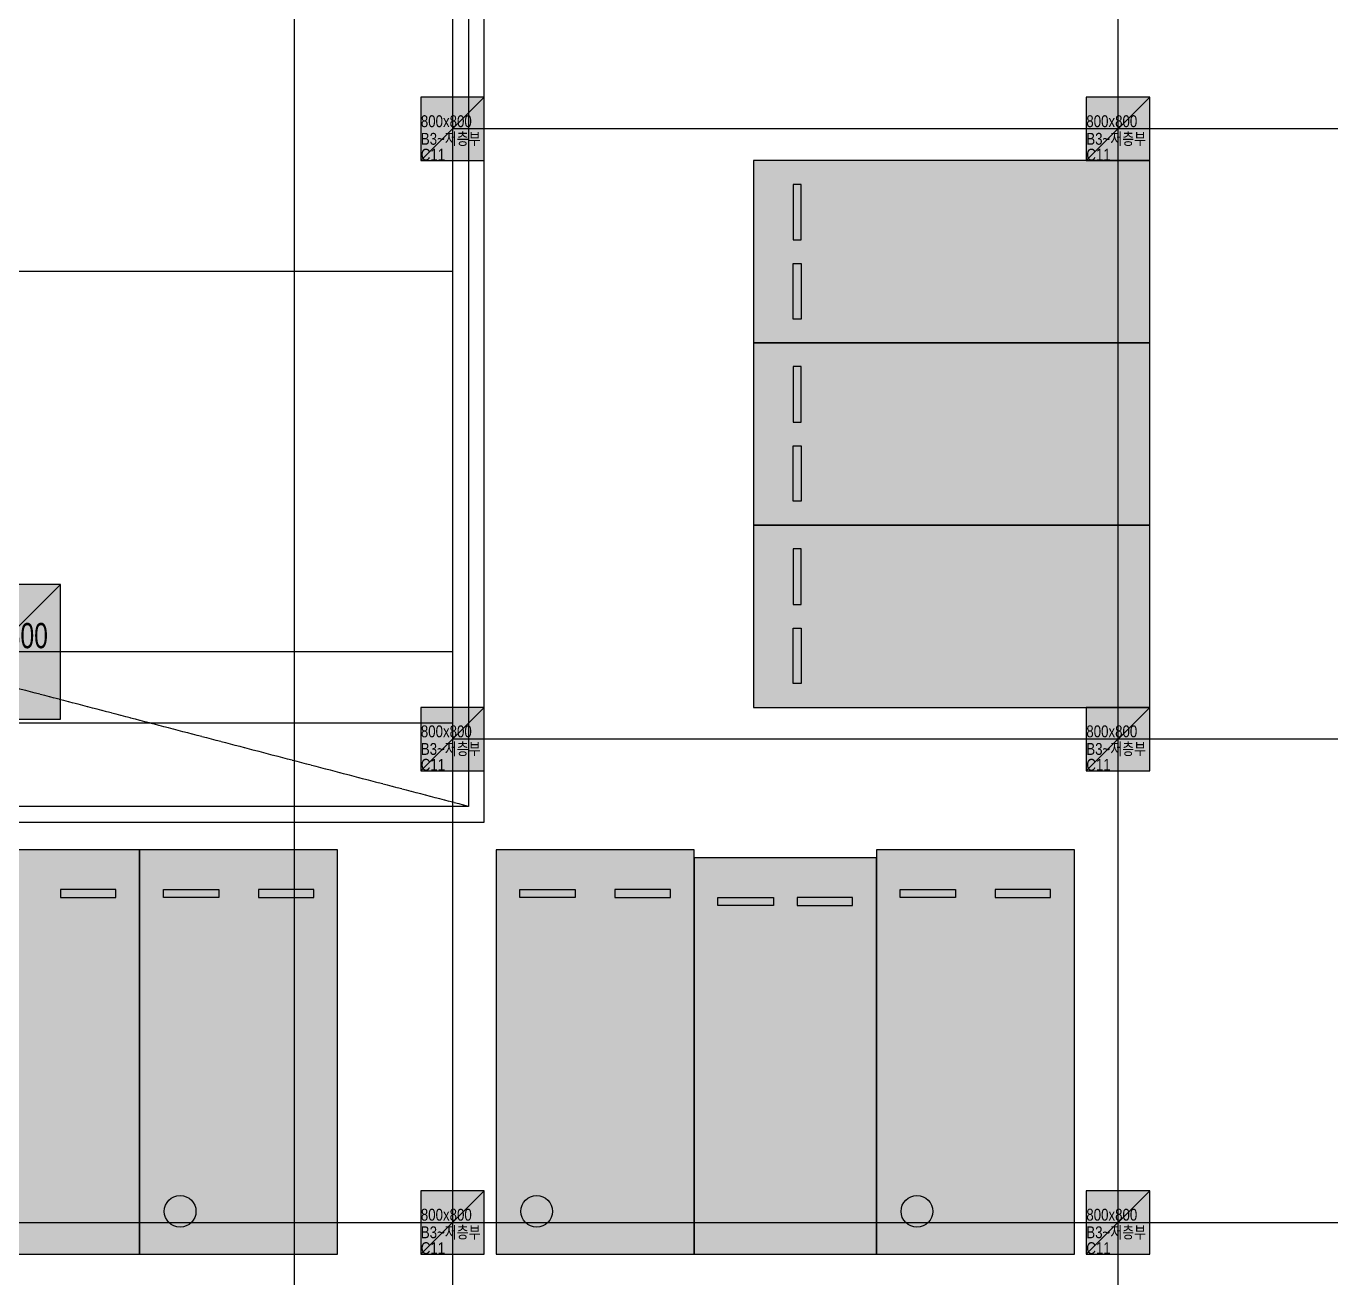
# Model space of a CAD drawing. Header units: millimetres. Extents: x -20379 to 476967, y -520228 to 220376.
# Drawn here: x 321663 to 338132, y -468221 to -452424 of the extents above; entities that cross this region are included whole.
import ezdxf
from ezdxf.enums import TextEntityAlignment as Align

# ---------------------------------------------------------------- set-up
doc = ezdxf.new("R2010")
doc.units = ezdxf.units.MM
doc.header["$MEASUREMENT"] = 0
doc.linetypes.add('$0$X-GRID_B3~B1$0$CENTER2', pattern=[1.125, 0.75, -0.125, 0.125, -0.125])
doc.linetypes.add('$0$X-INT-B2$0$CEN', pattern=[62, 60, -1, 0, -1])
doc.layers.get('Defpoints').update_dxf_attribs({"color": 145, "lineweight": 9})
doc.layers.add('$0$NDC_S_HATCH MATERIAL', color=8, linetype='Continuous', lineweight=9)
for name, color, linetype in [('$0$X-COL-B2$0$A-254', 254, 'Continuous'), ('$0$X-COL-B2$0$A-COL', 2, 'Continuous'), ('$0$X-GRID_B3~B1$0$A-CEN1', 1, '$0$X-GRID_B3~B1$0$CENTER2'), ('$0$X-INT-B2$0$A-OPEN1', 1, '$0$X-INT-B2$0$CEN'), ('$0$X-INT-B2$0$A-PARK', 5, 'Continuous'), ('$0$X-INT-B2$0$A-PARK(\\M+3C8AE\\M+3C0E5)', 5, 'Continuous'), ('$0$X-INT-B2$0$A-WALB', 3, 'Continuous')]:
    doc.layers.add(name, color=color, linetype=linetype)
doc.styles.add('$0$X-COL-B2$0$Hrtext', font='arial.ttf', dxfattribs={"width": 0.8})
doc.styles.add('$0$X-GRID_B3~B1$0$Heerim', font='', dxfattribs={"width": 0.8})
doc.styles.get('$0$X-GRID_B3~B1$0$Heerim').set_extended_font_data('Dotum')

# ---------------------------------------------------------------- blocks, each defined once
blk = doc.blocks.new('$0$258')
at = {"layer": '$0$X-COL-B2$0$A-254'}
h = blk.add_hatch(color=256, dxfattribs=at)
h.dxf.hatch_style = 1
h.paths.add_polyline_path([(425747, -140031), (424947, -140031), (424947, -140831), (425747, -140831)])
h = blk.add_hatch(color=256, dxfattribs=at)
h.dxf.hatch_style = 1
h.paths.add_polyline_path([(434147, -140031), (433347, -140031), (433347, -140831), (434147, -140831)])
h = blk.add_hatch(color=256, dxfattribs=at)
h.dxf.hatch_style = 1
h.paths.add_polyline_path([(420397, -146181), (418697, -146181), (418697, -147881), (420397, -147881)])
h = blk.add_hatch(color=256, dxfattribs=at)
h.dxf.hatch_style = 1
h.paths.add_polyline_path([(425747, -147731), (424947, -147731), (424947, -148531), (425747, -148531)])
h = blk.add_hatch(color=256, dxfattribs=at)
h.dxf.hatch_style = 1
h.paths.add_polyline_path([(434147, -147731), (433347, -147731), (433347, -148531), (434147, -148531)])
h = blk.add_hatch(color=256, dxfattribs=at)
h.dxf.hatch_style = 1
h.paths.add_polyline_path([(425747, -153831), (424947, -153831), (424947, -154631), (425747, -154631)])
h = blk.add_hatch(color=256, dxfattribs=at)
h.dxf.hatch_style = 1
h.paths.add_polyline_path([(434147, -153831), (433347, -153831), (433347, -154631), (434147, -154631)])
at = {"layer": '$0$X-INT-B2$0$A-PARK'}
h = blk.add_hatch(color=254, dxfattribs=at)
h.dxf.hatch_style = 1
h.paths.add_polyline_path([(429147, -143131), (434147, -143131), (434147, -140831), (429147, -140831)])
h = blk.add_hatch(color=254, dxfattribs=at)
h.dxf.hatch_style = 1
h.paths.add_polyline_path([(429147, -145431), (434147, -145431), (434147, -143131), (429147, -143131)])
h = blk.add_hatch(color=254, dxfattribs=at)
h.dxf.hatch_style = 1
h.paths.add_polyline_path([(429147, -147731), (434147, -147731), (434147, -145431), (429147, -145431)])
h = blk.add_hatch(color=254, dxfattribs=at)
h.dxf.hatch_style = 1
h.paths.add_polyline_path([(428397, -149631), (428397, -154631), (430697, -154631), (430697, -149631)])
at = {"layer": '$0$X-INT-B2$0$A-PARK(\\M+3C8AE\\M+3C0E5)'}
h = blk.add_hatch(color=251, dxfattribs=at)
h.dxf.hatch_style = 1
edge = h.paths.add_edge_path()
edge.add_arc((421909, -154092), 200, 0, 360)
h = blk.add_hatch(color=251, dxfattribs=at)
h.dxf.hatch_style = 1
edge = h.paths.add_edge_path()
edge.add_arc((426409, -154092), 200, 0, 360)
h = blk.add_hatch(color=251, dxfattribs=at)
h.dxf.hatch_style = 1
edge = h.paths.add_edge_path()
edge.add_arc((431209, -154092), 200, 0, 360)
h = blk.add_hatch(color=254)
h.dxf.hatch_style = 1
h.paths.add_polyline_path([(418897, -149531), (418897, -154631), (421397, -154631), (421397, -149531)])
h = blk.add_hatch(color=254)
h.dxf.hatch_style = 1
h.paths.add_polyline_path([(421397, -149531), (421397, -154631), (423897, -154631), (423897, -149531)])
h = blk.add_hatch(color=254)
h.dxf.hatch_style = 1
h.paths.add_polyline_path([(425897, -149531), (425897, -154631), (428397, -154631), (428397, -149531)])
h = blk.add_hatch(color=254)
h.dxf.hatch_style = 1
h.paths.add_polyline_path([(430697, -149531), (430697, -154631), (433197, -154631), (433197, -149531)])
at = {"layer": '$0$X-COL-B2$0$A-COL'}
for p, q in [((425747, -140031), (424947, -140031)), ((424947, -140031), (424947, -140831)), ((425747, -140831), (425747, -140031)), ((434147, -140031), (433347, -140031)), ((433347, -140031), (433347, -140831)), ((434147, -140831), (434147, -140031)), ((424947, -140831), (425747, -140831)), ((433347, -140831), (434147, -140831)), ((420397, -146181), (418697, -146181)), ((420397, -147881), (420397, -146181)), ((425747, -147731), (424947, -147731)), ((424947, -147731), (424947, -148531)), ((425747, -148531), (425747, -147731)), ((434147, -147731), (433347, -147731)), ((433347, -147731), (433347, -148531)), ((434147, -148531), (434147, -147731)), ((418697, -147881), (420397, -147881)), ((424947, -148531), (425747, -148531)), ((433347, -148531), (434147, -148531)), ((425747, -153831), (424947, -153831)), ((424947, -153831), (424947, -154631)), ((425747, -154631), (425747, -153831)), ((434147, -153831), (433347, -153831)), ((433347, -153831), (433347, -154631)), ((434147, -154631), (434147, -153831)), ((424947, -154631), (425747, -154631)), ((433347, -154631), (434147, -154631))]:
    blk.add_line(p, q, dxfattribs=at)
at = {"layer": '$0$X-GRID_B3~B1$0$A-CEN1', "ltscale": 10}
for p, q in [((423347, -71986), (423347, -158431)), ((425347, -71986), (425347, -206938)), ((433747, -71986), (433747, -206938)), ((565437, -140431), (425347, -140431)), ((425347, -142231), (324908, -142231)), ((425347, -147031), (324908, -147031)), ((425347, -147931), (324908, -147931)), ((565437, -148131), (425347, -148131)), ((324908, -154231), (442147, -154231))]:
    blk.add_line(p, q, dxfattribs=at)
at = {"layer": '$0$X-INT-B2$0$A-OPEN1'}
blk.add_line((425547, -148981), (381397, -137431), dxfattribs=at)
at = {"layer": '$0$X-INT-B2$0$A-PARK'}
for p, q in [((434147, -140831), (429147, -140831)), ((429147, -140831), (429147, -143131)), ((434147, -143131), (434147, -140831)), ((429747, -141131), (429647, -141131)), ((429647, -141131), (429647, -141831)), ((429747, -141831), (429747, -141131)), ((429647, -141831), (429747, -141831)), ((429647, -142131), (429747, -142131)), ((429647, -142831), (429647, -142131)), ((429747, -142131), (429747, -142831)), ((429747, -142831), (429647, -142831)), ((434147, -143131), (429147, -143131)), ((429147, -143131), (429147, -145431)), ((429147, -143131), (434147, -143131)), ((434147, -145431), (434147, -143131)), ((429747, -143431), (429647, -143431)), ((429647, -143431), (429647, -144131)), ((429747, -144131), (429747, -143431)), ((429647, -144131), (429747, -144131)), ((429647, -144431), (429747, -144431)), ((429647, -145131), (429647, -144431)), ((429747, -144431), (429747, -145131)), ((429747, -145131), (429647, -145131)), ((434147, -145431), (429147, -145431)), ((429147, -145431), (429147, -147731)), ((429147, -145431), (434147, -145431)), ((434147, -147731), (434147, -145431)), ((429747, -145731), (429647, -145731)), ((429647, -145731), (429647, -146431)), ((429747, -146431), (429747, -145731)), ((429647, -146431), (429747, -146431)), ((429647, -146731), (429747, -146731)), ((429647, -147431), (429647, -146731)), ((429747, -146731), (429747, -147431)), ((429747, -147431), (429647, -147431)), ((429147, -147731), (434147, -147731)), ((428397, -149631), (428397, -154631)), ((430697, -149631), (428397, -149631)), ((430697, -154631), (430697, -149631)), ((428697, -150231), (428697, -150131)), ((428697, -150131), (429397, -150131)), ((429397, -150131), (429397, -150231)), ((429697, -150131), (429697, -150231)), ((430397, -150131), (429697, -150131)), ((430397, -150231), (430397, -150131)), ((429397, -150231), (428697, -150231)), ((429697, -150231), (430397, -150231)), ((428397, -154631), (430697, -154631))]:
    blk.add_line(p, q, dxfattribs=at)
at = {"layer": '$0$X-INT-B2$0$A-PARK(\\M+3C8AE\\M+3C0E5)'}
for p, q in [((421397, -149531), (418897, -149531)), ((421397, -154631), (421397, -149531)), ((421397, -149531), (421397, -154631)), ((423897, -149531), (421397, -149531)), ((423897, -154631), (423897, -149531)), ((425897, -149531), (425897, -154631)), ((428397, -149531), (425897, -149531)), ((428397, -154631), (428397, -149531)), ((430697, -149531), (430697, -154631)), ((433197, -149531), (430697, -149531)), ((433197, -154631), (433197, -149531)), ((420397, -150031), (420397, -150131)), ((421097, -150031), (420397, -150031)), ((421097, -150131), (421097, -150031)), ((421697, -150131), (421697, -150031)), ((421697, -150031), (422397, -150031)), ((422397, -150031), (422397, -150131)), ((422897, -150031), (422897, -150131)), ((423597, -150031), (422897, -150031)), ((423597, -150131), (423597, -150031)), ((426197, -150131), (426197, -150031)), ((426197, -150031), (426897, -150031)), ((426897, -150031), (426897, -150131)), ((427397, -150031), (427397, -150131)), ((428097, -150031), (427397, -150031)), ((428097, -150131), (428097, -150031)), ((430997, -150131), (430997, -150031)), ((430997, -150031), (431697, -150031)), ((431697, -150031), (431697, -150131)), ((432197, -150031), (432197, -150131)), ((432897, -150031), (432197, -150031)), ((432897, -150131), (432897, -150031)), ((420397, -150131), (421097, -150131)), ((422397, -150131), (421697, -150131)), ((422897, -150131), (423597, -150131)), ((426897, -150131), (426197, -150131)), ((427397, -150131), (428097, -150131)), ((431697, -150131), (430997, -150131)), ((432197, -150131), (432897, -150131)), ((418897, -154631), (421397, -154631)), ((421397, -154631), (423897, -154631)), ((425897, -154631), (428397, -154631)), ((430697, -154631), (433197, -154631))]:
    blk.add_line(p, q, dxfattribs=at)
for centre in [(421909, -154092), (426409, -154092), (431209, -154092)]:
    blk.add_circle(centre, 200, dxfattribs=at)
at = {"layer": '$0$X-INT-B2$0$A-WALB', "ltscale": 10}
for p, q in [((425747, -149181), (425747, -135131)), ((425547, -135331), (425547, -148981)), ((425547, -148981), (400897, -148981)), ((400897, -149181), (425747, -149181))]:
    blk.add_line(p, q, dxfattribs=at)
at = {"layer": 'Defpoints'}
for p, q in [((425747, -140031), (424947, -140831)), ((434147, -140031), (433347, -140831)), ((420397, -146181), (418697, -147881)), ((425747, -147731), (424947, -148531)), ((434147, -147731), (433347, -148531)), ((425747, -153831), (424947, -154631)), ((434147, -153831), (433347, -154631))]:
    blk.add_line(p, q, dxfattribs=at)
at = {"style": '$0$X-GRID_B3~B1$0$Heerim', "width": 0.8}
for p in [(336345, -75064), (371545, -75064), (419545, -75064), (470745, -75064), (553745, -75064)]:
    blk.add_attdef('NO', text='', height=1000, dxfattribs=at).set_placement(p, align=Align.MIDDLE_CENTER)
for p in [(573015, -105332), (573015, -115032), (573015, -121932), (573015, -130632), (573015, -139932)]:
    blk.add_attdef('NO', text='', height=1000, rotation=90, dxfattribs=at).set_placement(p, align=Align.MIDDLE_CENTER)
at = {"layer": 'Defpoints', "style": '$0$X-COL-B2$0$Hrtext'}
for s, height, width, p in [('800x800', 150, 0.8, (424947, -140409)), ('800x800', 150, 0.8, (433347, -140409)), ('B3~저층부', 150, 0.8, (424947, -140631)), ('B3~저층부', 150, 0.8, (433347, -140631)), ('1600x1600', 318.8, 0.7, (418697, -146985)), ('800x800', 150, 0.8, (424947, -148109)), ('800x800', 150, 0.8, (433347, -148109)), ('B3~저층부', 150, 0.8, (424947, -148331)), ('B3~저층부', 150, 0.8, (433347, -148331)), ('800x800', 150, 0.8, (424947, -154209)), ('800x800', 150, 0.8, (433347, -154209)), ('B3~저층부', 150, 0.8, (424947, -154431)), ('B3~저층부', 150, 0.8, (433347, -154431))]:
    blk.add_text(s, height=height, dxfattribs=dict(at, width=width)).set_placement(p)
at = {"layer": 'Defpoints', "color": 6, "style": '$0$X-COL-B2$0$Hrtext', "width": 0.8}
for p in [(424947, -140831), (433347, -140831), (424947, -148531), (433347, -148531), (424947, -154631), (433347, -154631)]:
    blk.add_text('C11', height=150, dxfattribs=at).set_placement(p)

msp = doc.modelspace()

# ---------------------------------------------------------------- block references
at = {"layer": '$0$NDC_S_HATCH MATERIAL'}
msp.add_blockref('$0$258', (-98302, -313290), dxfattribs=at)

doc.saveas('drawing.dxf')
